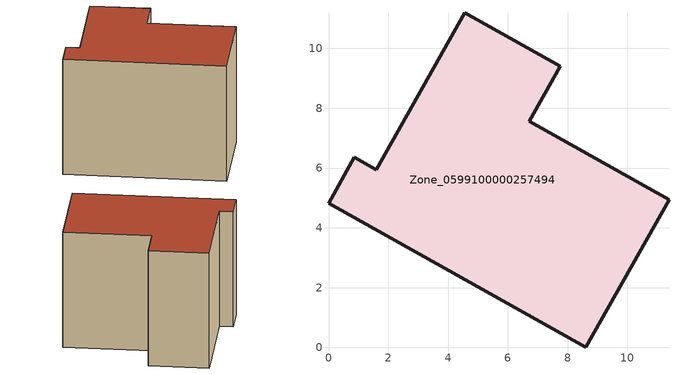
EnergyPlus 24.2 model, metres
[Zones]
Zone_0599100000257494
 floor ground (C_G): 8.61,0 0,4.83 0.86,6.36 1.6,5.94 4.55,11.2 7.75,9.4 6.72,7.56 11.39,4.94 z0
 wall outside (C_F): 1.6,5.94 0.86,6.36 0,4.83 8.61,0 11.39,4.94 6.72,7.56 7.75,9.4 4.55,11.2 1.6,5.94 z0:7.59
 roof outside (C_R): 7.75,9.4 4.55,11.2 1.6,5.94 0.86,6.36 0,4.83 8.61,0 11.39,4.94 6.72,7.56 z7.59
[BUILDING]
Pand.0599100000257494: North Axis=0; Terrain=City; Loads Convergence Tolerance Value=0.04; Temperature Convergence Tolerance Value=0.4; Solar Distribution=FullExterior; Maximum Number of Warmup Days=25; Minimum Number of Warmup Days=1
[Site:Location]
Rotterdam.The.Hague.AP_ZH_NLD Design_Conditions: Latitude=51.96; Longitude=4.45; Time Zone=1; Elevation=-4.5
[SITE:GROUNDTEMPERATURE:BUILDINGSURFACE]
18, 18, 18, 18, 18, 18, 18, 18, 18, 18, 18, 18
[MATERIAL] Thermal Absorptance=0.9; Solar Absorptance=0.7; Visible Absorptance=0.7
Name | Roughness | Thickness | Conductivity | Density | Specific Heat
G.TC.1975-1991 | MediumSmooth | 0.15 | 0.288461 | 540 | 1210
F.TC.1975-1991 | Rough | 0.3 | 0.230769 | 1920 | 840
R.TC.1975-1991 | MediumRough | 0.2 | 0.153846 | 1500 | 1000
[CONSTRUCTION]
C_G: G.TC.1975-1991
C_F: F.TC.1975-1991
C_R: R.TC.1975-1991
[ZONE]
Zone_0599100000257494: Type=1; Multiplier=1; Ceiling Height=Autocalculate; Volume=Autocalculate; Floor Area=autocalculate; Part of Total Floor Area=Yes
[ZONEINFILTRATION:DESIGNFLOWRATE]
Infil_Zone_0599100000257494: Zone or ZoneList or Space or SpaceList=Zone_0599100000257494; Schedule=AlwaysOn; Design Flow Rate Calculation Method=Flow/Area; Flow Rate per Floor Area=0.003; Constant Term Coefficient=1; Temperature Term Coefficient=0; Velocity Term Coefficient=0; Velocity Squared Term Coefficient=0
[HVACTEMPLATE:ZONE:IDEALLOADSAIRSYSTEM]
Zone_0599100000257494: Maximum Heating Supply Air Temperature=50; Minimum Cooling Supply Air Temperature=13; Maximum Heating Supply Air Humidity Ratio=0.0156; Minimum Cooling Supply Air Humidity Ratio=0.0077; Heating Limit=NoLimit; Cooling Limit=NoLimit; Dehumidification Control Type=ConstantSensibleHeatRatio; Cooling Sensible Heat Ratio=0.7; Dehumidification Setpoint=60; Humidification Control Type=None; Humidification Setpoint=30; Outdoor Air Method=None; Outdoor Air Flow Rate per Person=0.00944; Outdoor Air Flow Rate per Zone Floor Area=0; Outdoor Air Flow Rate per Zone=0; Demand Controlled Ventilation Type=None; Outdoor Air Economizer Type=NoEconomizer; Heat Recovery Type=None; Sensible Heat Recovery Effectiveness=0.7; Latent Heat Recovery Effectiveness=0.65
[ZONECONTROL:THERMOSTAT]
ThermostatControl_Zone_0599100000257494: Zone or ZoneList=Zone_0599100000257494; Control Type Schedule=DualSetpointControlType; Control 1=Thermostat_Zone_0599100000257494; Temperature Difference Between Cutout And Setpoint=0
[THERMOSTATSETPOINT:DUALSETPOINT]
Thermostat_Zone_0599100000257494: Heating Setpoint Temperature Schedule=HeatingSetpoint_Zone_0599100000257494; Cooling Setpoint Temperature Schedule=CoolingSetpoint_Zone_0599100000257494
[SCHEDULE:COMPACT]
HeatingSetpoint_Zone_0599100000257494: Through: 12/31, For: AllDays, Until: 24:00, 21
CoolingSetpoint_Zone_0599100000257494: Through: 12/31, For: AllDays, Until: 24:00, 24
DualSetpointControlType: Through: 12/31, For: AllDays, Until: 24:00, 4
AlwaysOn: Through: 12/31, For: AllDays, Until: 24:00, 1
